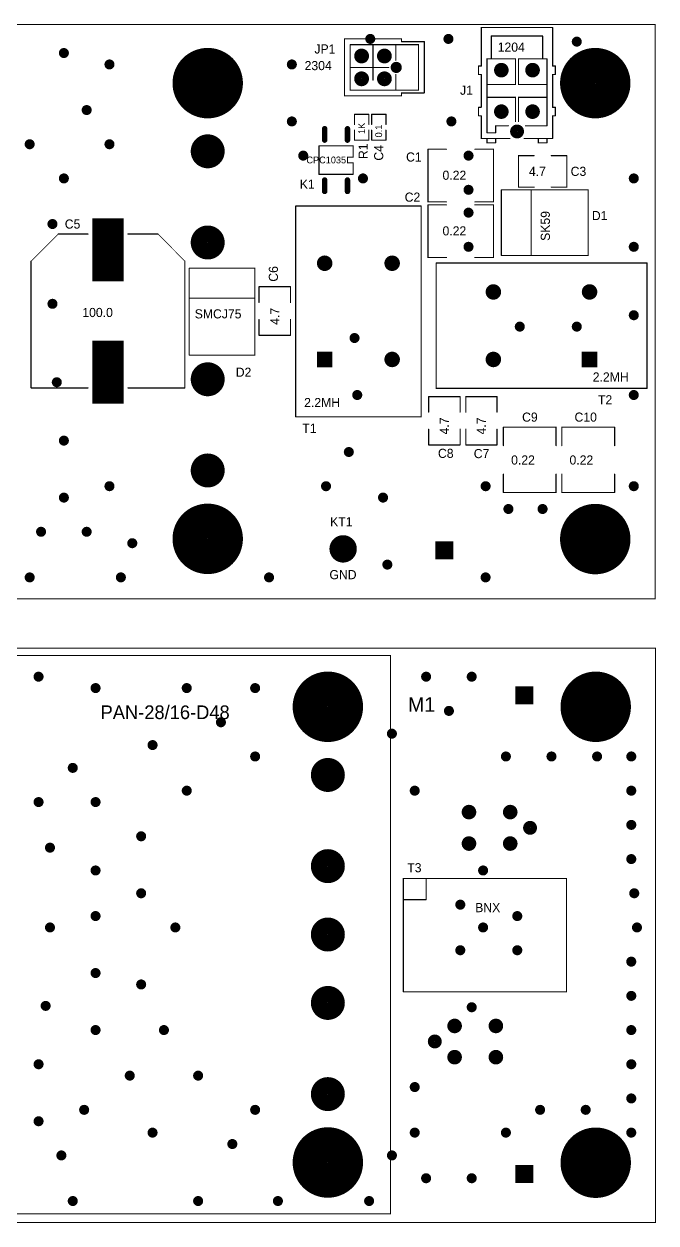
# Model space of a CAD drawing. Extents: x 1.24 to 6.55, y 2.38 to 7.64.
# Drawn here: x 3.77 to 6.55, y 2.38 to 7.64 of the extents above; entities that cross this region are included whole.
import ezdxf

# ---------------------------------------------------------------- set-up
doc = ezdxf.new("R2010")
doc.units = 0
doc.header["$MEASUREMENT"] = 0
for name, color, linetype in [('1', 5, 'CONTINUOUS'), ('10', 1, 'CONTINUOUS'), ('2', 1, 'CONTINUOUS'), ('5', 7, 'CONTINUOUS'), ('6', 7, 'CONTINUOUS'), ('9', 5, 'CONTINUOUS')]:
    doc.layers.add(name, color=color, linetype=linetype)

msp = doc.modelspace()

# ---------------------------------------------------------------- linework, layer by layer
at = {"layer": '1', "const_width": 0.003}
for points in [[(6.094, 7.624), (5.781, 7.624, -1), (5.781, 7.626), (6.094, 7.626, -1), (6.094, 7.624)], [(5.78, 7.456), (5.78, 7.625, -1), (5.782, 7.625), (5.782, 7.456, -1), (5.78, 7.456)], [(6.093, 7.456), (6.093, 7.625, -1), (6.095, 7.625), (6.095, 7.456, -1), (6.093, 7.456)], [(5.18, 7.325), (5.18, 7.575, -1), (5.182, 7.575), (5.182, 7.325, -1), (5.18, 7.325)], [(5.431, 7.574), (5.181, 7.574, -1), (5.181, 7.576), (5.431, 7.576, -1), (5.431, 7.574)], [(5.43, 7.563), (5.43, 7.575, -1), (5.432, 7.575), (5.432, 7.563, -1), (5.43, 7.563)], [(5.826, 7.588), (5.826, 7.488, -1), (5.824, 7.488), (5.824, 7.588, -1), (5.826, 7.588)], [(5.825, 7.589), (6.05, 7.589, -1), (6.05, 7.587), (5.825, 7.587, -1), (5.825, 7.589)], [(6.051, 7.588), (6.051, 7.488, -1), (6.049, 7.488), (6.049, 7.588, -1), (6.051, 7.588)], [(5.207, 7.55), (5.207, 7.35, -1), (5.205, 7.35), (5.205, 7.55, -1), (5.207, 7.55)], [(5.506, 7.549), (5.206, 7.549, -1), (5.206, 7.551), (5.506, 7.551, -1), (5.506, 7.549)], [(5.305, 7.394), (5.305, 7.55, -1), (5.307, 7.55), (5.307, 7.394, -1), (5.305, 7.394)], [(5.407, 7.55), (5.407, 7.481, -1), (5.405, 7.481), (5.405, 7.55, -1), (5.407, 7.55)], [(5.531, 7.562), (5.431, 7.562, -1), (5.431, 7.564), (5.531, 7.564, -1), (5.531, 7.562)], [(5.507, 7.55), (5.507, 7.35, -1), (5.505, 7.35), (5.505, 7.55, -1), (5.507, 7.55)], [(5.532, 7.563), (5.532, 7.338, -1), (5.53, 7.338), (5.53, 7.563, -1), (5.532, 7.563)], [(5.806, 7.489), (5.931, 7.489, -1), (5.931, 7.487), (5.806, 7.487, -1), (5.806, 7.489)], [(5.805, 7.163), (5.805, 7.488, -1), (5.807, 7.488), (5.807, 7.163, -1), (5.805, 7.163)], [(5.806, 7.489), (5.825, 7.489, -1), (5.825, 7.487), (5.806, 7.487, -1), (5.806, 7.489)], [(5.932, 7.488), (5.932, 7.375, -1), (5.93, 7.375), (5.93, 7.488, -1), (5.932, 7.488)], [(5.945, 7.488), (5.945, 7.375, -1), (5.943, 7.375), (5.943, 7.488, -1), (5.945, 7.488)], [(5.944, 7.489), (6.069, 7.489, -1), (6.069, 7.487), (5.944, 7.487, -1), (5.944, 7.489)], [(6.069, 7.487), (6.05, 7.487, -1), (6.05, 7.489), (6.069, 7.489, -1), (6.069, 7.487)], [(6.07, 7.488), (6.07, 7.194, -1), (6.068, 7.194), (6.068, 7.488, -1), (6.07, 7.488)], [(5.206, 7.451), (5.375, 7.451, -1), (5.375, 7.449), (5.206, 7.449, -1), (5.206, 7.451)], [(5.405, 7.35), (5.405, 7.419, -1), (5.407, 7.419), (5.407, 7.35, -1), (5.405, 7.35)], [(5.781, 7.455), (5.769, 7.455, -1), (5.769, 7.457), (5.781, 7.457, -1), (5.781, 7.455)], [(5.77, 7.456), (5.77, 7.419, -1), (5.768, 7.419), (5.768, 7.456, -1), (5.77, 7.456)], [(5.781, 7.418), (5.769, 7.418, -1), (5.769, 7.42), (5.781, 7.42, -1), (5.781, 7.418)], [(5.78, 7.275), (5.78, 7.419, -1), (5.782, 7.419), (5.782, 7.275, -1), (5.78, 7.275)], [(6.094, 7.457), (6.106, 7.457, -1), (6.106, 7.455), (6.094, 7.455, -1), (6.094, 7.457)], [(6.106, 7.418), (6.094, 7.418, -1), (6.094, 7.42), (6.106, 7.42, -1), (6.106, 7.418)], [(6.095, 7.419), (6.095, 7.275, -1), (6.093, 7.275), (6.093, 7.419, -1), (6.095, 7.419)], [(6.107, 7.456), (6.107, 7.419, -1), (6.105, 7.419), (6.105, 7.456, -1), (6.107, 7.456)], [(5.931, 7.374), (5.806, 7.374, -1), (5.806, 7.376), (5.931, 7.376, -1), (5.931, 7.374)], [(5.944, 7.376), (6.069, 7.376, -1), (6.069, 7.374), (5.944, 7.374, -1), (5.944, 7.376)], [(5.431, 7.324), (5.181, 7.324, -1), (5.181, 7.326), (5.431, 7.326, -1), (5.431, 7.324)], [(5.406, 7.349), (5.206, 7.349, -1), (5.206, 7.351), (5.406, 7.351, -1), (5.406, 7.349)], [(5.506, 7.349), (5.406, 7.349, -1), (5.406, 7.351), (5.506, 7.351, -1), (5.506, 7.349)], [(5.531, 7.337), (5.431, 7.337, -1), (5.431, 7.339), (5.531, 7.339, -1), (5.531, 7.337)], [(5.432, 7.338), (5.432, 7.325, -1), (5.43, 7.325), (5.43, 7.338, -1), (5.432, 7.338)], [(5.931, 7.318), (5.806, 7.318, -1), (5.806, 7.32), (5.931, 7.32, -1), (5.931, 7.318)], [(5.932, 7.319), (5.932, 7.213, -1), (5.93, 7.213), (5.93, 7.319, -1), (5.932, 7.319)], [(5.944, 7.32), (6.069, 7.32, -1), (6.069, 7.318), (5.944, 7.318, -1), (5.944, 7.32)], [(5.945, 7.319), (5.945, 7.213, -1), (5.943, 7.213), (5.943, 7.319, -1), (5.945, 7.319)], [(5.781, 7.274), (5.769, 7.274, -1), (5.769, 7.276), (5.781, 7.276, -1), (5.781, 7.274)], [(5.768, 7.238), (5.768, 7.275, -1), (5.77, 7.275), (5.77, 7.238, -1), (5.768, 7.238)], [(6.106, 7.274), (6.094, 7.274, -1), (6.094, 7.276), (6.106, 7.276, -1), (6.106, 7.274)], [(6.107, 7.275), (6.107, 7.238, -1), (6.105, 7.238), (6.105, 7.275, -1), (6.107, 7.275)], [(5.224, 7.2), (5.224, 7.244, -1), (5.226, 7.244), (5.226, 7.2, -1), (5.224, 7.2)], [(5.225, 7.245), (5.288, 7.245, -1), (5.288, 7.243), (5.225, 7.243, -1), (5.225, 7.245)], [(5.287, 7.2), (5.287, 7.244, -1), (5.289, 7.244), (5.289, 7.2, -1), (5.287, 7.2)], [(5.301, 7.244), (5.301, 7.2, -1), (5.299, 7.2), (5.299, 7.244, -1), (5.301, 7.244)], [(5.3, 7.245), (5.363, 7.245, -1), (5.363, 7.243), (5.3, 7.243, -1), (5.3, 7.245)], [(5.364, 7.244), (5.364, 7.2, -1), (5.362, 7.2), (5.362, 7.244, -1), (5.364, 7.244)], [(5.781, 7.237), (5.769, 7.237, -1), (5.769, 7.239), (5.781, 7.239, -1), (5.781, 7.237)], [(5.782, 7.238), (5.782, 7.138, -1), (5.78, 7.138), (5.78, 7.238, -1), (5.782, 7.238)], [(6.095, 7.238), (6.095, 7.138, -1), (6.093, 7.138), (6.093, 7.238, -1), (6.095, 7.238)], [(6.106, 7.237), (6.094, 7.237, -1), (6.094, 7.239), (6.106, 7.239, -1), (6.106, 7.237)], [(5.224, 7.131), (5.224, 7.175, -1), (5.226, 7.175), (5.226, 7.131, -1), (5.224, 7.131)], [(5.287, 7.131), (5.287, 7.175, -1), (5.289, 7.175), (5.289, 7.131, -1), (5.287, 7.131)], [(5.301, 7.175), (5.301, 7.131, -1), (5.299, 7.131), (5.299, 7.175, -1), (5.301, 7.175)], [(5.364, 7.175), (5.364, 7.131, -1), (5.362, 7.131), (5.362, 7.175, -1), (5.364, 7.175)], [(5.806, 7.164), (5.844, 7.164, -1), (5.844, 7.162), (5.806, 7.162, -1), (5.806, 7.164)], [(5.843, 7.163), (5.843, 7.194, -1), (5.845, 7.194), (5.845, 7.163, -1), (5.843, 7.163)], [(5.844, 7.195), (5.9, 7.195, -1), (5.9, 7.193), (5.844, 7.193, -1), (5.844, 7.195)], [(5.975, 7.195), (6.069, 7.195, -1), (6.069, 7.193), (5.975, 7.193, -1), (5.975, 7.195)], [(5.07, 7.106), (5.07, 6.981, -1), (5.068, 6.981), (5.068, 7.106, -1), (5.07, 7.106)], [(5.219, 7.105), (5.069, 7.105, -1), (5.069, 7.107), (5.219, 7.107, -1), (5.219, 7.105)], [(5.218, 7.056), (5.218, 7.106, -1), (5.22, 7.106), (5.22, 7.056, -1), (5.218, 7.056)], [(5.288, 7.13), (5.225, 7.13, -1), (5.225, 7.132), (5.288, 7.132, -1), (5.288, 7.13)], [(5.363, 7.13), (5.3, 7.13, -1), (5.3, 7.132), (5.363, 7.132, -1), (5.363, 7.13)], [(5.781, 7.139), (5.906, 7.139, -1), (5.906, 7.137), (5.781, 7.137, -1), (5.781, 7.139)], [(5.807, 7.138), (5.807, 7.119, -1), (5.805, 7.119), (5.805, 7.138, -1), (5.807, 7.138)], [(5.844, 7.118), (5.806, 7.118, -1), (5.806, 7.12), (5.844, 7.12, -1), (5.844, 7.118)], [(5.843, 7.119), (5.843, 7.138, -1), (5.845, 7.138), (5.845, 7.119, -1), (5.843, 7.119)], [(6.094, 7.137), (5.969, 7.137, -1), (5.969, 7.139), (6.094, 7.139, -1), (6.094, 7.137)], [(6.03, 7.119), (6.03, 7.138, -1), (6.032, 7.138), (6.032, 7.119, -1), (6.03, 7.119)], [(6.069, 7.118), (6.031, 7.118, -1), (6.031, 7.12), (6.069, 7.12, -1), (6.069, 7.118)], [(6.068, 7.119), (6.068, 7.138, -1), (6.07, 7.138), (6.07, 7.119, -1), (6.068, 7.119)], [(5.193, 7.031), (5.193, 7.056, -1), (5.195, 7.056), (5.195, 7.031, -1), (5.193, 7.031)], [(5.194, 7.057), (5.219, 7.057, -1), (5.219, 7.055), (5.194, 7.055, -1), (5.194, 7.057)], [(5.628, 7.09), (5.547, 7.09, -1), (5.547, 7.092), (5.628, 7.092, -1), (5.628, 7.09)], [(5.548, 7.091), (5.548, 6.86, -1), (5.546, 6.86), (5.546, 7.091, -1), (5.548, 7.091)], [(5.753, 7.092), (5.835, 7.092, -1), (5.835, 7.09), (5.753, 7.09, -1), (5.753, 7.092)], [(5.834, 6.86), (5.834, 7.091, -1), (5.836, 7.091), (5.836, 6.86, -1), (5.834, 6.86)], [(5.945, 7.063), (5.945, 6.925, -1), (5.943, 6.925), (5.943, 7.063, -1), (5.945, 7.063)], [(6.013, 7.062), (5.944, 7.062, -1), (5.944, 7.064), (6.013, 7.064, -1), (6.013, 7.062)], [(6.088, 7.064), (6.156, 7.064, -1), (6.156, 7.062), (6.088, 7.062, -1), (6.088, 7.064)], [(6.157, 7.063), (6.157, 6.925, -1), (6.155, 6.925), (6.155, 7.063, -1), (6.157, 7.063)], [(5.219, 7.03), (5.194, 7.03, -1), (5.194, 7.032), (5.219, 7.032, -1), (5.219, 7.03)], [(5.218, 6.981), (5.218, 7.031, -1), (5.22, 7.031), (5.22, 6.981, -1), (5.218, 6.981)], [(5.219, 6.98), (5.069, 6.98, -1), (5.069, 6.982), (5.219, 6.982, -1), (5.219, 6.98)], [(6.25, 6.912), (5.869, 6.912, -1), (5.869, 6.914), (6.25, 6.914, -1), (6.25, 6.912)], [(5.868, 6.625), (5.868, 6.913, -1), (5.87, 6.913), (5.87, 6.625, -1), (5.868, 6.625)], [(6.013, 6.924), (5.944, 6.924, -1), (5.944, 6.926), (6.013, 6.926, -1), (6.013, 6.924)], [(6.001, 6.913), (6.001, 6.625, -1), (5.999, 6.625), (5.999, 6.913, -1), (6.001, 6.913)], [(6.088, 6.926), (6.156, 6.926, -1), (6.156, 6.924), (6.088, 6.924, -1), (6.088, 6.926)], [(6.249, 6.625), (6.249, 6.913, -1), (6.251, 6.913), (6.251, 6.625, -1), (6.249, 6.625)], [(5.517, 6.841), (4.967, 6.841, -1), (4.967, 6.843), (5.517, 6.843, -1), (5.517, 6.841)], [(4.968, 6.842), (4.968, 5.917, -1), (4.966, 5.917), (4.966, 6.842, -1), (4.968, 6.842)], [(5.518, 6.842), (5.518, 5.917, -1), (5.516, 5.917), (5.516, 6.842, -1), (5.518, 6.842)], [(5.628, 6.859), (5.547, 6.859, -1), (5.547, 6.861), (5.628, 6.861, -1), (5.628, 6.859)], [(5.628, 6.846), (5.547, 6.846, -1), (5.547, 6.848), (5.628, 6.848, -1), (5.628, 6.846)], [(5.548, 6.847), (5.548, 6.616, -1), (5.546, 6.616), (5.546, 6.847, -1), (5.548, 6.847)], [(5.753, 6.861), (5.835, 6.861, -1), (5.835, 6.859), (5.753, 6.859, -1), (5.753, 6.861)], [(5.753, 6.848), (5.835, 6.848, -1), (5.835, 6.846), (5.753, 6.846, -1), (5.753, 6.848)], [(5.834, 6.616), (5.834, 6.847, -1), (5.836, 6.847), (5.836, 6.616, -1), (5.834, 6.616)], [(3.806, 6.6), (3.925, 6.719, -1), (3.925, 6.719), (3.806, 6.6, -1), (3.806, 6.6)], [(4.056, 6.718), (3.925, 6.718, -1), (3.925, 6.72), (4.056, 6.72, -1), (4.056, 6.718)], [(4.231, 6.72), (4.363, 6.72, -1), (4.363, 6.718), (4.231, 6.718, -1), (4.231, 6.72)], [(4.481, 6.6), (4.363, 6.719, -1), (4.363, 6.719), (4.481, 6.6, -1), (4.481, 6.6)], [(6.25, 6.624), (5.869, 6.624, -1), (5.869, 6.626), (6.25, 6.626, -1), (6.25, 6.624)], [(3.807, 6.6), (3.807, 6.044, -1), (3.805, 6.044), (3.805, 6.6, -1), (3.807, 6.6)], [(4.482, 6.6), (4.482, 6.044, -1), (4.48, 6.044), (4.48, 6.6, -1), (4.482, 6.6)], [(5.628, 6.615), (5.547, 6.615, -1), (5.547, 6.617), (5.628, 6.617, -1), (5.628, 6.615)], [(5.584, 6.592), (5.584, 6.042, -1), (5.582, 6.042), (5.582, 6.592, -1), (5.584, 6.592)], [(5.583, 6.593), (6.508, 6.593, -1), (6.508, 6.591), (5.583, 6.591, -1), (5.583, 6.593)], [(5.753, 6.617), (5.835, 6.617, -1), (5.835, 6.615), (5.753, 6.615, -1), (5.753, 6.617)], [(6.509, 6.592), (6.509, 6.042, -1), (6.507, 6.042), (6.507, 6.592, -1), (6.509, 6.592)], [(4.499, 6.188), (4.499, 6.569, -1), (4.501, 6.569), (4.501, 6.188, -1), (4.499, 6.188)], [(4.5, 6.57), (4.788, 6.57, -1), (4.788, 6.568), (4.5, 6.568, -1), (4.5, 6.57)], [(4.787, 6.188), (4.787, 6.569, -1), (4.789, 6.569), (4.789, 6.188, -1), (4.787, 6.188)], [(4.806, 6.489), (4.944, 6.489, -1), (4.944, 6.487), (4.806, 6.487, -1), (4.806, 6.489)], [(4.805, 6.419), (4.805, 6.488, -1), (4.807, 6.488), (4.807, 6.419, -1), (4.805, 6.419)], [(4.943, 6.419), (4.943, 6.488, -1), (4.945, 6.488), (4.945, 6.419, -1), (4.943, 6.419)], [(4.788, 6.437), (4.5, 6.437, -1), (4.5, 6.439), (4.788, 6.439, -1), (4.788, 6.437)], [(4.807, 6.344), (4.807, 6.275, -1), (4.805, 6.275), (4.805, 6.344, -1), (4.807, 6.344)], [(4.945, 6.344), (4.945, 6.275, -1), (4.943, 6.275), (4.943, 6.344, -1), (4.945, 6.344)], [(4.806, 6.276), (4.944, 6.276, -1), (4.944, 6.274), (4.806, 6.274, -1), (4.806, 6.276)], [(4.5, 6.189), (4.788, 6.189, -1), (4.788, 6.187), (4.5, 6.187, -1), (4.5, 6.189)], [(4.056, 6.043), (3.806, 6.043, -1), (3.806, 6.045), (4.056, 6.045, -1), (4.056, 6.043)], [(4.231, 6.045), (4.481, 6.045, -1), (4.481, 6.043), (4.231, 6.043, -1), (4.231, 6.045)], [(5.55, 6.007), (5.688, 6.007, -1), (5.688, 6.005), (5.55, 6.005, -1), (5.55, 6.007)], [(5.549, 5.938), (5.549, 6.006, -1), (5.551, 6.006), (5.551, 5.938, -1), (5.549, 5.938)], [(5.583, 6.043), (6.508, 6.043, -1), (6.508, 6.041), (5.583, 6.041, -1), (5.583, 6.043)], [(5.687, 5.938), (5.687, 6.006, -1), (5.689, 6.006), (5.689, 5.938, -1), (5.687, 5.938)], [(5.713, 6.007), (5.85, 6.007, -1), (5.85, 6.005), (5.713, 6.005, -1), (5.713, 6.007)], [(5.712, 5.938), (5.712, 6.006, -1), (5.714, 6.006), (5.714, 5.938, -1), (5.712, 5.938)], [(5.849, 5.938), (5.849, 6.006, -1), (5.851, 6.006), (5.851, 5.938, -1), (5.849, 5.938)], [(5.517, 5.916), (4.967, 5.916, -1), (4.967, 5.918), (5.517, 5.918, -1), (5.517, 5.916)], [(5.551, 5.863), (5.551, 5.794, -1), (5.549, 5.794), (5.549, 5.863, -1), (5.551, 5.863)], [(5.689, 5.863), (5.689, 5.794, -1), (5.687, 5.794), (5.687, 5.863, -1), (5.689, 5.863)], [(5.714, 5.863), (5.714, 5.794, -1), (5.712, 5.794), (5.712, 5.863, -1), (5.714, 5.863)], [(5.851, 5.863), (5.851, 5.794, -1), (5.849, 5.794), (5.849, 5.863, -1), (5.851, 5.863)], [(5.877, 5.791), (5.877, 5.872, -1), (5.879, 5.872), (5.879, 5.791, -1), (5.877, 5.791)], [(6.109, 5.871), (5.878, 5.871, -1), (5.878, 5.873), (6.109, 5.873, -1), (6.109, 5.871)], [(6.108, 5.791), (6.108, 5.872, -1), (6.11, 5.872), (6.11, 5.791, -1), (6.108, 5.791)], [(6.133, 5.791), (6.133, 5.872, -1), (6.135, 5.872), (6.135, 5.791, -1), (6.133, 5.791)], [(6.366, 5.871), (6.134, 5.871, -1), (6.134, 5.873), (6.366, 5.873, -1), (6.366, 5.871)], [(6.365, 5.791), (6.365, 5.872, -1), (6.367, 5.872), (6.367, 5.791, -1), (6.365, 5.791)], [(5.55, 5.795), (5.688, 5.795, -1), (5.688, 5.793), (5.55, 5.793, -1), (5.55, 5.795)], [(5.713, 5.795), (5.85, 5.795, -1), (5.85, 5.793), (5.713, 5.793, -1), (5.713, 5.795)], [(5.879, 5.666), (5.879, 5.585, -1), (5.877, 5.585), (5.877, 5.666, -1), (5.879, 5.666)], [(6.11, 5.666), (6.11, 5.585, -1), (6.108, 5.585), (6.108, 5.666, -1), (6.11, 5.666)], [(6.135, 5.666), (6.135, 5.585, -1), (6.133, 5.585), (6.133, 5.666, -1), (6.135, 5.666)], [(6.367, 5.666), (6.367, 5.585, -1), (6.365, 5.585), (6.365, 5.666, -1), (6.367, 5.666)], [(5.878, 5.586), (6.109, 5.586, -1), (6.109, 5.584), (5.878, 5.584, -1), (5.878, 5.586)], [(6.134, 5.586), (6.366, 5.586, -1), (6.366, 5.584), (6.134, 5.584, -1), (6.134, 5.586)]]:
    msp.add_lwpolyline(points, format="xyb", dxfattribs=at)
at = {"layer": '5'}
for points, const_width in [([(1.244, 7.639), (6.544, 7.639, -1), (6.544, 7.637), (1.244, 7.637, -1), (1.244, 7.639)], 0.003), ([(6.543, 5.119), (6.543, 7.638, -1), (6.545, 7.638), (6.545, 5.119, -1), (6.543, 5.119)], 0.003), ([(5.294, 7.586), (5.294, 7.586, -1), (5.294, 7.564), (5.294, 7.564, -1), (5.294, 7.586)], 0.022), ([(5.637, 7.586), (5.637, 7.586, -1), (5.637, 7.564), (5.637, 7.564, -1), (5.637, 7.586)], 0.022), ([(6.2, 7.574), (6.2, 7.574, -1), (6.2, 7.552), (6.2, 7.552, -1), (6.2, 7.574)], 0.022), ([(3.95, 7.524), (3.95, 7.524, -1), (3.95, 7.502), (3.95, 7.502, -1), (3.95, 7.524)], 0.022), ([(4.581, 7.458), (4.581, 7.458, -1), (4.581, 7.304), (4.581, 7.304, -1), (4.581, 7.458)], 0.155), ([(5.256, 7.516), (5.256, 7.516, -1), (5.256, 7.484), (5.256, 7.484, -1), (5.256, 7.516)], 0.033), ([(5.356, 7.516), (5.356, 7.516, -1), (5.356, 7.484), (5.356, 7.484, -1), (5.356, 7.516)], 0.033), ([(6.281, 7.458), (6.281, 7.458, -1), (6.281, 7.304), (6.281, 7.304, -1), (6.281, 7.458)], 0.155), ([(4.15, 7.474), (4.15, 7.474, -1), (4.15, 7.452), (4.15, 7.452, -1), (4.15, 7.474)], 0.022), ([(4.95, 7.474), (4.95, 7.474, -1), (4.95, 7.452), (4.95, 7.452, -1), (4.95, 7.474)], 0.022), ([(5.408, 7.462), (5.408, 7.462, -1), (5.408, 7.438), (5.408, 7.438, -1), (5.408, 7.462)], 0.025), ([(5.869, 7.454), (5.869, 7.454, -1), (5.869, 7.422), (5.869, 7.422, -1), (5.869, 7.454)], 0.032), ([(6.006, 7.454), (6.006, 7.454, -1), (6.006, 7.422), (6.006, 7.422, -1), (6.006, 7.454)], 0.032), ([(5.256, 7.416), (5.256, 7.416, -1), (5.256, 7.384), (5.256, 7.384, -1), (5.256, 7.416)], 0.033), ([(5.356, 7.416), (5.356, 7.416, -1), (5.356, 7.384), (5.356, 7.384, -1), (5.356, 7.416)], 0.033), ([(4.05, 7.274), (4.05, 7.274, -1), (4.05, 7.252), (4.05, 7.252, -1), (4.05, 7.274)], 0.022), ([(5.869, 7.272), (5.869, 7.272, -1), (5.869, 7.24), (5.869, 7.24, -1), (5.869, 7.272)], 0.032), ([(6.006, 7.272), (6.006, 7.272, -1), (6.006, 7.24), (6.006, 7.24, -1), (6.006, 7.272)], 0.032), ([(4.95, 7.224), (4.95, 7.224, -1), (4.95, 7.202), (4.95, 7.202, -1), (4.95, 7.224)], 0.022), ([(5.65, 7.224), (5.65, 7.224, -1), (5.65, 7.202), (5.65, 7.202, -1), (5.65, 7.224)], 0.022), ([(4.581, 7.119), (4.581, 7.119, -1), (4.581, 7.045), (4.581, 7.045, -1), (4.581, 7.119)], 0.075), ([(5.088, 7.131), (5.088, 7.181, -1), (5.1, 7.181), (5.1, 7.131, -1), (5.088, 7.131)], 0.012), ([(5.188, 7.131), (5.188, 7.181, -1), (5.2, 7.181), (5.2, 7.131, -1), (5.188, 7.131)], 0.012), ([(5.938, 7.184), (5.938, 7.184, -1), (5.938, 7.154), (5.938, 7.154, -1), (5.938, 7.184)], 0.031), ([(3.8, 7.124), (3.8, 7.124, -1), (3.8, 7.102), (3.8, 7.102, -1), (3.8, 7.124)], 0.022), ([(4.15, 7.124), (4.15, 7.124, -1), (4.15, 7.102), (4.15, 7.102, -1), (4.15, 7.124)], 0.022), ([(5, 7.074), (5, 7.074, -1), (5, 7.052), (5, 7.052, -1), (5, 7.074)], 0.022), ([(5.725, 7.074), (5.725, 7.074, -1), (5.725, 7.052), (5.725, 7.052, -1), (5.725, 7.074)], 0.022), ([(3.95, 6.974), (3.95, 6.974, -1), (3.95, 6.952), (3.95, 6.952, -1), (3.95, 6.974)], 0.022), ([(5.1, 6.956), (5.1, 6.906, -1), (5.088, 6.906), (5.088, 6.956, -1), (5.1, 6.956)], 0.012), ([(5.2, 6.956), (5.2, 6.906, -1), (5.188, 6.906), (5.188, 6.956, -1), (5.2, 6.956)], 0.012), ([(5.262, 6.974), (5.262, 6.974, -1), (5.262, 6.952), (5.262, 6.952, -1), (5.262, 6.974)], 0.022), ([(6.45, 6.974), (6.45, 6.974, -1), (6.45, 6.952), (6.45, 6.952, -1), (6.45, 6.974)], 0.022), ([(5.725, 6.924), (5.725, 6.924, -1), (5.725, 6.902), (5.725, 6.902, -1), (5.725, 6.924)], 0.022), ([(3.9, 6.774), (3.9, 6.774, -1), (3.9, 6.752), (3.9, 6.752, -1), (3.9, 6.774)], 0.022), ([(5.725, 6.824), (5.725, 6.824, -1), (5.725, 6.802), (5.725, 6.802, -1), (5.725, 6.824)], 0.022), ([(4.581, 6.719), (4.581, 6.719, -1), (4.581, 6.645), (4.581, 6.645, -1), (4.581, 6.719)], 0.075), ([(5.725, 6.674), (5.725, 6.674, -1), (5.725, 6.652), (5.725, 6.652, -1), (5.725, 6.674)], 0.022), ([(6.45, 6.674), (6.45, 6.674, -1), (6.45, 6.652), (6.45, 6.652, -1), (6.45, 6.674)], 0.022), ([(5.094, 6.608), (5.094, 6.608, -1), (5.094, 6.574), (5.094, 6.574, -1), (5.094, 6.608)], 0.034), ([(5.39, 6.608), (5.39, 6.608, -1), (5.39, 6.574), (5.39, 6.574, -1), (5.39, 6.608)], 0.034), ([(5.834, 6.482), (5.834, 6.482, -1), (5.834, 6.448), (5.834, 6.448, -1), (5.834, 6.482)], 0.034), ([(6.256, 6.482), (6.256, 6.482, -1), (6.256, 6.448), (6.256, 6.448, -1), (6.256, 6.482)], 0.034), ([(3.9, 6.424), (3.9, 6.424, -1), (3.9, 6.402), (3.9, 6.402, -1), (3.9, 6.424)], 0.022), ([(6.45, 6.374), (6.45, 6.374, -1), (6.45, 6.352), (6.45, 6.352, -1), (6.45, 6.374)], 0.022), ([(5.95, 6.324), (5.95, 6.324, -1), (5.95, 6.302), (5.95, 6.302, -1), (5.95, 6.324)], 0.022), ([(6.2, 6.324), (6.2, 6.324, -1), (6.2, 6.302), (6.2, 6.302, -1), (6.2, 6.324)], 0.022), ([(5.225, 6.274), (5.225, 6.274, -1), (5.225, 6.252), (5.225, 6.252, -1), (5.225, 6.274)], 0.022), ([(4.581, 6.119), (4.581, 6.119, -1), (4.581, 6.045), (4.581, 6.045, -1), (4.581, 6.119)], 0.075), ([(5.39, 6.186), (5.39, 6.186, -1), (5.39, 6.152), (5.39, 6.152, -1), (5.39, 6.186)], 0.034), ([(5.834, 6.186), (5.834, 6.186, -1), (5.834, 6.152), (5.834, 6.152, -1), (5.834, 6.186)], 0.034), ([(3.919, 6.08), (3.919, 6.08, -1), (3.919, 6.058), (3.919, 6.058, -1), (3.919, 6.08)], 0.022), ([(5.237, 6.024), (5.237, 6.024, -1), (5.237, 6.002), (5.237, 6.002, -1), (5.237, 6.024)], 0.022), ([(6.45, 6.024), (6.45, 6.024, -1), (6.45, 6.002), (6.45, 6.002, -1), (6.45, 6.024)], 0.022), ([(3.95, 5.824), (3.95, 5.824, -1), (3.95, 5.802), (3.95, 5.802, -1), (3.95, 5.824)], 0.022), ([(4.581, 5.719), (4.581, 5.719, -1), (4.581, 5.645), (4.581, 5.645, -1), (4.581, 5.719)], 0.075), ([(5.2, 5.774), (5.2, 5.774, -1), (5.2, 5.752), (5.2, 5.752, -1), (5.2, 5.774)], 0.022), ([(4.15, 5.624), (4.15, 5.624, -1), (4.15, 5.602), (4.15, 5.602, -1), (4.15, 5.624)], 0.022), ([(5.1, 5.624), (5.1, 5.624, -1), (5.1, 5.602), (5.1, 5.602, -1), (5.1, 5.624)], 0.022), ([(5.8, 5.624), (5.8, 5.624, -1), (5.8, 5.602), (5.8, 5.602, -1), (5.8, 5.624)], 0.022), ([(6.45, 5.624), (6.45, 5.624, -1), (6.45, 5.602), (6.45, 5.602, -1), (6.45, 5.624)], 0.022), ([(3.95, 5.574), (3.95, 5.574, -1), (3.95, 5.552), (3.95, 5.552, -1), (3.95, 5.574)], 0.022), ([(5.35, 5.574), (5.35, 5.574, -1), (5.35, 5.552), (5.35, 5.552, -1), (5.35, 5.574)], 0.022), ([(4.581, 5.459), (4.581, 5.459, -1), (4.581, 5.305), (4.581, 5.305, -1), (4.581, 5.459)], 0.155), ([(5.9, 5.524), (5.9, 5.524, -1), (5.9, 5.502), (5.9, 5.502, -1), (5.9, 5.524)], 0.022), ([(6.05, 5.524), (6.05, 5.524, -1), (6.05, 5.502), (6.05, 5.502, -1), (6.05, 5.524)], 0.022), ([(6.281, 5.458), (6.281, 5.458, -1), (6.281, 5.304), (6.281, 5.304, -1), (6.281, 5.458)], 0.155), ([(3.85, 5.424), (3.85, 5.424, -1), (3.85, 5.402), (3.85, 5.402, -1), (3.85, 5.424)], 0.022), ([(4.05, 5.424), (4.05, 5.424, -1), (4.05, 5.402), (4.05, 5.402, -1), (4.05, 5.424)], 0.022), ([(4.25, 5.374), (4.25, 5.374, -1), (4.25, 5.352), (4.25, 5.352, -1), (4.25, 5.374)], 0.022), ([(5.175, 5.368), (5.175, 5.368, -1), (5.175, 5.308), (5.175, 5.308, -1), (5.175, 5.368)], 0.06), ([(5.369, 5.28), (5.369, 5.28, -1), (5.369, 5.258), (5.369, 5.258, -1), (5.369, 5.28)], 0.022), ([(3.8, 5.224), (3.8, 5.224, -1), (3.8, 5.202), (3.8, 5.202, -1), (3.8, 5.224)], 0.022), ([(4.2, 5.224), (4.2, 5.224, -1), (4.2, 5.202), (4.2, 5.202, -1), (4.2, 5.224)], 0.022), ([(4.85, 5.224), (4.85, 5.224, -1), (4.85, 5.202), (4.85, 5.202, -1), (4.85, 5.224)], 0.022), ([(5.8, 5.224), (5.8, 5.224, -1), (5.8, 5.202), (5.8, 5.202, -1), (5.8, 5.224)], 0.022), ([(1.244, 5.12), (6.544, 5.12, -1), (6.544, 5.118), (1.244, 5.118, -1), (1.244, 5.12)], 0.003)]:
    msp.add_lwpolyline(points, format="xyb", dxfattribs=dict(at, const_width=const_width))
for points, const_width in [([(4.075, 6.65), (4.213, 6.65)], 0.276), ([(4.213, 6.113), (4.075, 6.113)], 0.276), ([(5.094, 6.203), (5.094, 6.135)], 0.068), ([(6.222, 6.169), (6.29, 6.169)], 0.068), ([(5.619, 5.371), (5.619, 5.292)], 0.079)]:
    msp.add_lwpolyline(points, dxfattribs=dict(at, const_width=const_width))
at = {"layer": '6'}
for points, const_width in [([(6.545, 4.9034), (1.245, 4.9034, 1), (1.245, 4.9014), (6.545, 4.9014, 1), (6.545, 4.9034)], 0.003), ([(6.546, 2.3834), (6.546, 4.9024, 1), (6.544, 4.9024), (6.544, 2.3834, 1), (6.546, 2.3834)], 0.003), ([(3.839, 4.7884), (3.839, 4.7884, 1), (3.839, 4.7664), (3.839, 4.7664, 1), (3.839, 4.7884)], 0.022), ([(5.108, 4.7224), (5.108, 4.7224, 1), (5.108, 4.5684), (5.108, 4.5684, 1), (5.108, 4.7224)], 0.155), ([(5.539, 4.7884), (5.539, 4.7884, 1), (5.539, 4.7664), (5.539, 4.7664, 1), (5.539, 4.7884)], 0.022), ([(5.739, 4.7884), (5.739, 4.7884, 1), (5.739, 4.7664), (5.739, 4.7664, 1), (5.739, 4.7884)], 0.022), ([(6.283, 4.7224), (6.283, 4.7224, 1), (6.283, 4.5684), (6.283, 4.5684, 1), (6.283, 4.7224)], 0.155), ([(4.089, 4.7384), (4.089, 4.7384, 1), (4.089, 4.7164), (4.089, 4.7164, 1), (4.089, 4.7384)], 0.022), ([(4.489, 4.7384), (4.489, 4.7384, 1), (4.489, 4.7164), (4.489, 4.7164, 1), (4.489, 4.7384)], 0.022), ([(4.789, 4.7384), (4.789, 4.7384, 1), (4.789, 4.7164), (4.789, 4.7164, 1), (4.789, 4.7384)], 0.022), ([(5.639, 4.6384), (5.639, 4.6384, 1), (5.639, 4.6164), (5.639, 4.6164, 1), (5.639, 4.6384)], 0.022), ([(4.639, 4.5884), (4.639, 4.5884, 1), (4.639, 4.5664), (4.639, 4.5664, 1), (4.639, 4.5884)], 0.022), ([(5.389, 4.5384), (5.389, 4.5384, 1), (5.389, 4.5164), (5.389, 4.5164, 1), (5.389, 4.5384)], 0.022), ([(4.339, 4.4884), (4.339, 4.4884, 1), (4.339, 4.4664), (4.339, 4.4664, 1), (4.339, 4.4884)], 0.022), ([(4.789, 4.4384), (4.789, 4.4384, 1), (4.789, 4.4164), (4.789, 4.4164, 1), (4.789, 4.4384)], 0.022), ([(5.108, 4.3834), (5.108, 4.3834, 1), (5.108, 4.3094), (5.108, 4.3094, 1), (5.108, 4.3834)], 0.075), ([(5.889, 4.4384), (5.889, 4.4384, 1), (5.889, 4.4164), (5.889, 4.4164, 1), (5.889, 4.4384)], 0.022), ([(6.089, 4.4384), (6.089, 4.4384, 1), (6.089, 4.4164), (6.089, 4.4164, 1), (6.089, 4.4384)], 0.022), ([(6.289, 4.4384), (6.289, 4.4384, 1), (6.289, 4.4164), (6.289, 4.4164, 1), (6.289, 4.4384)], 0.022), ([(6.439, 4.4384), (6.439, 4.4384, 1), (6.439, 4.4164), (6.439, 4.4164, 1), (6.439, 4.4384)], 0.022), ([(3.989, 4.3884), (3.989, 4.3884, 1), (3.989, 4.3664), (3.989, 4.3664, 1), (3.989, 4.3884)], 0.022), ([(4.489, 4.2884), (4.489, 4.2884, 1), (4.489, 4.2664), (4.489, 4.2664, 1), (4.489, 4.2884)], 0.022), ([(5.489, 4.2884), (5.489, 4.2884, 1), (5.489, 4.2664), (5.489, 4.2664, 1), (5.489, 4.2884)], 0.022), ([(6.439, 4.2884), (6.439, 4.2884, 1), (6.439, 4.2664), (6.439, 4.2664, 1), (6.439, 4.2884)], 0.022), ([(3.839, 4.2384), (3.839, 4.2384, 1), (3.839, 4.2164), (3.839, 4.2164, 1), (3.839, 4.2384)], 0.022), ([(4.089, 4.2384), (4.089, 4.2384, 1), (4.089, 4.2164), (4.089, 4.2164, 1), (4.089, 4.2384)], 0.022), ([(5.727, 4.1994), (5.727, 4.1994, 1), (5.727, 4.1674), (5.727, 4.1674, 1), (5.727, 4.1994)], 0.032), ([(5.908, 4.1994), (5.908, 4.1994, 1), (5.908, 4.1674), (5.908, 4.1674, 1), (5.908, 4.1994)], 0.032), ([(5.995, 4.1294), (5.995, 4.1294, 1), (5.995, 4.0994), (5.995, 4.0994, 1), (5.995, 4.1294)], 0.031), ([(6.439, 4.1384), (6.439, 4.1384, 1), (6.439, 4.1164), (6.439, 4.1164, 1), (6.439, 4.1384)], 0.022), ([(4.289, 4.0884), (4.289, 4.0884, 1), (4.289, 4.0664), (4.289, 4.0664, 1), (4.289, 4.0884)], 0.022), ([(5.727, 4.0614), (5.727, 4.0614, 1), (5.727, 4.0294), (5.727, 4.0294, 1), (5.727, 4.0614)], 0.032), ([(5.908, 4.0614), (5.908, 4.0614, 1), (5.908, 4.0294), (5.908, 4.0294, 1), (5.908, 4.0614)], 0.032), ([(3.889, 4.0384), (3.889, 4.0384, 1), (3.889, 4.0164), (3.889, 4.0164, 1), (3.889, 4.0384)], 0.022), ([(5.108, 3.9834), (5.108, 3.9834, 1), (5.108, 3.9094), (5.108, 3.9094, 1), (5.108, 3.9834)], 0.075), ([(6.439, 3.9884), (6.439, 3.9884, 1), (6.439, 3.9664), (6.439, 3.9664, 1), (6.439, 3.9884)], 0.022), ([(4.089, 3.9384), (4.089, 3.9384, 1), (4.089, 3.9164), (4.089, 3.9164, 1), (4.089, 3.9384)], 0.022), ([(5.789, 3.9384), (5.789, 3.9384, 1), (5.789, 3.9164), (5.789, 3.9164, 1), (5.789, 3.9384)], 0.022), ([(4.289, 3.8384), (4.289, 3.8384, 1), (4.289, 3.8164), (4.289, 3.8164, 1), (4.289, 3.8384)], 0.022), ([(6.452, 3.8384), (6.452, 3.8384, 1), (6.452, 3.8164), (6.452, 3.8164, 1), (6.452, 3.8384)], 0.022), ([(5.689, 3.7884), (5.689, 3.7884, 1), (5.689, 3.7664), (5.689, 3.7664, 1), (5.689, 3.7884)], 0.022), ([(4.089, 3.7384), (4.089, 3.7384, 1), (4.089, 3.7164), (4.089, 3.7164, 1), (4.089, 3.7384)], 0.022), ([(5.939, 3.7384), (5.939, 3.7384, 1), (5.939, 3.7164), (5.939, 3.7164, 1), (5.939, 3.7384)], 0.022), ([(3.889, 3.6884), (3.889, 3.6884, 1), (3.889, 3.6664), (3.889, 3.6664, 1), (3.889, 3.6884)], 0.022), ([(4.439, 3.6884), (4.439, 3.6884, 1), (4.439, 3.6664), (4.439, 3.6664, 1), (4.439, 3.6884)], 0.022), ([(5.108, 3.6834), (5.108, 3.6834, 1), (5.108, 3.6094), (5.108, 3.6094, 1), (5.108, 3.6834)], 0.075), ([(5.789, 3.6884), (5.789, 3.6884, 1), (5.789, 3.6664), (5.789, 3.6664, 1), (5.789, 3.6884)], 0.022), ([(6.464, 3.6884), (6.464, 3.6884, 1), (6.464, 3.6664), (6.464, 3.6664, 1), (6.464, 3.6884)], 0.022), ([(5.689, 3.5884), (5.689, 3.5884, 1), (5.689, 3.5664), (5.689, 3.5664, 1), (5.689, 3.5884)], 0.022), ([(5.939, 3.5884), (5.939, 3.5884, 1), (5.939, 3.5664), (5.939, 3.5664, 1), (5.939, 3.5884)], 0.022), ([(6.439, 3.5384), (6.439, 3.5384, 1), (6.439, 3.5164), (6.439, 3.5164, 1), (6.439, 3.5384)], 0.022), ([(4.089, 3.4884), (4.089, 3.4884, 1), (4.089, 3.4664), (4.089, 3.4664, 1), (4.089, 3.4884)], 0.022), ([(4.289, 3.4384), (4.289, 3.4384, 1), (4.289, 3.4164), (4.289, 3.4164, 1), (4.289, 3.4384)], 0.022), ([(5.108, 3.3834), (5.108, 3.3834, 1), (5.108, 3.3094), (5.108, 3.3094, 1), (5.108, 3.3834)], 0.075), ([(6.439, 3.3884), (6.439, 3.3884, 1), (6.439, 3.3664), (6.439, 3.3664, 1), (6.439, 3.3884)], 0.022), ([(3.87, 3.3444), (3.87, 3.3444, 1), (3.87, 3.3224), (3.87, 3.3224, 1), (3.87, 3.3444)], 0.022), ([(5.739, 3.3384), (5.739, 3.3384, 1), (5.739, 3.3164), (5.739, 3.3164, 1), (5.739, 3.3384)], 0.022), ([(5.664, 3.2614), (5.664, 3.2614, 1), (5.664, 3.2294), (5.664, 3.2294, 1), (5.664, 3.2614)], 0.032), ([(5.845, 3.2614), (5.845, 3.2614, 1), (5.845, 3.2294), (5.845, 3.2294, 1), (5.845, 3.2614)], 0.032), ([(4.089, 3.2384), (4.089, 3.2384, 1), (4.089, 3.2164), (4.089, 3.2164, 1), (4.089, 3.2384)], 0.022), ([(4.389, 3.2384), (4.389, 3.2384, 1), (4.389, 3.2164), (4.389, 3.2164, 1), (4.389, 3.2384)], 0.022), ([(6.439, 3.2384), (6.439, 3.2384, 1), (6.439, 3.2164), (6.439, 3.2164, 1), (6.439, 3.2384)], 0.022), ([(5.577, 3.1924), (5.577, 3.1924, 1), (5.577, 3.1624), (5.577, 3.1624, 1), (5.577, 3.1924)], 0.031), ([(5.664, 3.1244), (5.664, 3.1244, 1), (5.664, 3.0924), (5.664, 3.0924, 1), (5.664, 3.1244)], 0.032), ([(5.845, 3.1244), (5.845, 3.1244, 1), (5.845, 3.0924), (5.845, 3.0924, 1), (5.845, 3.1244)], 0.032), ([(3.839, 3.0884), (3.839, 3.0884, 1), (3.839, 3.0664), (3.839, 3.0664, 1), (3.839, 3.0884)], 0.022), ([(6.439, 3.0884), (6.439, 3.0884, 1), (6.439, 3.0664), (6.439, 3.0664, 1), (6.439, 3.0884)], 0.022), ([(4.239, 3.0384), (4.239, 3.0384, 1), (4.239, 3.0164), (4.239, 3.0164, 1), (4.239, 3.0384)], 0.022), ([(4.539, 3.0384), (4.539, 3.0384, 1), (4.539, 3.0164), (4.539, 3.0164, 1), (4.539, 3.0384)], 0.022), ([(5.108, 2.9834), (5.108, 2.9834, 1), (5.108, 2.9094), (5.108, 2.9094, 1), (5.108, 2.9834)], 0.075), ([(5.489, 2.9884), (5.489, 2.9884, 1), (5.489, 2.9664), (5.489, 2.9664, 1), (5.489, 2.9884)], 0.022), ([(6.439, 2.9384), (6.439, 2.9384, 1), (6.439, 2.9164), (6.439, 2.9164, 1), (6.439, 2.9384)], 0.022), ([(4.039, 2.8884), (4.039, 2.8884, 1), (4.039, 2.8664), (4.039, 2.8664, 1), (4.039, 2.8884)], 0.022), ([(4.789, 2.8884), (4.789, 2.8884, 1), (4.789, 2.8664), (4.789, 2.8664, 1), (4.789, 2.8884)], 0.022), ([(6.039, 2.8884), (6.039, 2.8884, 1), (6.039, 2.8664), (6.039, 2.8664, 1), (6.039, 2.8884)], 0.022), ([(6.239, 2.8884), (6.239, 2.8884, 1), (6.239, 2.8664), (6.239, 2.8664, 1), (6.239, 2.8884)], 0.022), ([(3.839, 2.8384), (3.839, 2.8384, 1), (3.839, 2.8164), (3.839, 2.8164, 1), (3.839, 2.8384)], 0.022), ([(4.339, 2.7884), (4.339, 2.7884, 1), (4.339, 2.7664), (4.339, 2.7664, 1), (4.339, 2.7884)], 0.022), ([(5.108, 2.7234), (5.108, 2.7234, 1), (5.108, 2.5694), (5.108, 2.5694, 1), (5.108, 2.7234)], 0.155), ([(5.489, 2.7884), (5.489, 2.7884, 1), (5.489, 2.7664), (5.489, 2.7664, 1), (5.489, 2.7884)], 0.022), ([(5.889, 2.7884), (5.889, 2.7884, 1), (5.889, 2.7664), (5.889, 2.7664, 1), (5.889, 2.7884)], 0.022), ([(6.283, 2.7224), (6.283, 2.7224, 1), (6.283, 2.5684), (6.283, 2.5684, 1), (6.283, 2.7224)], 0.155), ([(6.439, 2.7884), (6.439, 2.7884, 1), (6.439, 2.7664), (6.439, 2.7664, 1), (6.439, 2.7884)], 0.022), ([(4.689, 2.7384), (4.689, 2.7384, 1), (4.689, 2.7164), (4.689, 2.7164, 1), (4.689, 2.7384)], 0.022), ([(3.939, 2.6884), (3.939, 2.6884, 1), (3.939, 2.6664), (3.939, 2.6664, 1), (3.939, 2.6884)], 0.022), ([(5.389, 2.6884), (5.389, 2.6884, 1), (5.389, 2.6664), (5.389, 2.6664, 1), (5.389, 2.6884)], 0.022), ([(5.539, 2.5884), (5.539, 2.5884, 1), (5.539, 2.5664), (5.539, 2.5664, 1), (5.539, 2.5884)], 0.022), ([(5.739, 2.5884), (5.739, 2.5884, 1), (5.739, 2.5664), (5.739, 2.5664, 1), (5.739, 2.5884)], 0.022), ([(3.989, 2.4884), (3.989, 2.4884, 1), (3.989, 2.4664), (3.989, 2.4664, 1), (3.989, 2.4884)], 0.022), ([(4.539, 2.4884), (4.539, 2.4884, 1), (4.539, 2.4664), (4.539, 2.4664, 1), (4.539, 2.4884)], 0.022), ([(4.889, 2.4884), (4.889, 2.4884, 1), (4.889, 2.4664), (4.889, 2.4664, 1), (4.889, 2.4884)], 0.022), ([(5.289, 2.4884), (5.289, 2.4884, 1), (5.289, 2.4664), (5.289, 2.4664, 1), (5.289, 2.4884)], 0.022), ([(6.545, 2.3844), (1.245, 2.3844, 1), (1.245, 2.3824), (6.545, 2.3824, 1), (6.545, 2.3844)], 0.003)]:
    msp.add_lwpolyline(points, format="xyb", dxfattribs=dict(at, const_width=const_width))
at = {"layer": '6', "const_width": 0.079}
for points in [[(5.97, 4.7354), (5.97, 4.6564)], [(5.97, 2.6354), (5.97, 2.5564)]]:
    msp.add_lwpolyline(points, dxfattribs=at)
at = {"layer": '9', "const_width": 0.003}
for points in [[(2.933, 4.8694), (5.383, 4.8694, 1), (5.383, 4.8714), (2.933, 4.8714, 1), (2.933, 4.8694)], [(5.382, 4.8704), (5.382, 2.4214, 1), (5.384, 2.4214), (5.384, 4.8704, 1), (5.382, 4.8704)], [(5.438, 3.8924), (5.438, 3.3954, 1), (5.44, 3.3954), (5.44, 3.8924, 1), (5.438, 3.8924)], [(6.155, 3.8934), (5.439, 3.8934, 1), (5.439, 3.8914), (6.155, 3.8914, 1), (6.155, 3.8934)], [(5.538, 3.8924), (5.538, 3.7994, 1), (5.54, 3.7994), (5.54, 3.8924, 1), (5.538, 3.8924)], [(6.154, 3.8924), (6.154, 3.3954, 1), (6.156, 3.3954), (6.156, 3.8924, 1), (6.154, 3.8924)], [(5.439, 3.7984), (5.539, 3.7984, 1), (5.539, 3.8004), (5.439, 3.8004, 1), (5.439, 3.7984)], [(6.155, 3.3964), (5.439, 3.3964, 1), (5.439, 3.3944), (6.155, 3.3944, 1), (6.155, 3.3964)], [(2.933, 2.4204), (5.383, 2.4204, 1), (5.383, 2.4224), (2.933, 2.4224, 1), (2.933, 2.4204)]]:
    msp.add_lwpolyline(points, format="xyb", dxfattribs=at)

# ---------------------------------------------------------------- texts
at = {"layer": '1'}
for s, p in [('JP1', (5.049, 7.511)), ('J1', (5.688, 7.33)), ('C1', (5.451, 7.037)), ('C3', (6.173, 6.974)), ('K1', (4.985, 6.918)), ('C2', (5.445, 6.861)), ('D1', (6.266, 6.78)), ('C5', (3.954, 6.743)), ('D2', (4.704, 6.093)), ('T2', (6.293, 5.972)), ('C9', (5.96, 5.896)), ('C10', (6.19, 5.896)), ('T1', (4.996, 5.847)), ('C8', (5.591, 5.737)), ('C7', (5.748, 5.736)), ('KT1', (5.118, 5.437)), ('GND', (5.115, 5.205))]:
    msp.add_text(s, height=0.04, dxfattribs=at).set_placement(p)
for s, p in [('R1', (5.283, 7.048)), ('C4', (5.351, 7.041)), ('C6', (4.889, 6.51))]:
    msp.add_text(s, height=0.04, rotation=90, dxfattribs=at).set_placement(p)
at = {"layer": '10'}
for s, height, p in [('PAN-28/16-D48', 0.06, (4.111, 4.5914)), ('BNX', 0.04, (5.7543, 3.7444))]:
    msp.add_text(s, height=height, dxfattribs=at).set_placement(p)
at = {"layer": '2'}
for s, height, p in [('1204', 0.04, (5.853, 7.519)), ('2304', 0.04, (5.006, 7.438)), ('CPC1035', 0.03, (5.014, 7.029)), ('0.22', 0.04, (5.611, 6.957)), ('4.7', 0.04, (5.99, 6.974)), ('0.22', 0.04, (5.611, 6.713)), ('100.0', 0.04, (4.031, 6.355)), ('SMCJ75', 0.04, (4.524, 6.349)), ('2.2MH', 0.04, (6.27, 6.072)), ('2.2MH', 0.04, (5.004, 5.96)), ('0.22', 0.04, (5.912, 5.708)), ('0.22', 0.04, (6.168, 5.708))]:
    msp.add_text(s, height=height, dxfattribs=at).set_placement(p)
for s, height, p in [('1K', 0.03, (5.271, 7.158)), ('0.1', 0.03, (5.346, 7.143)), ('SK59', 0.04, (6.082, 6.689)), ('4.7', 0.04, (4.895, 6.321)), ('4.7', 0.04, (5.639, 5.84)), ('4.7', 0.04, (5.801, 5.84))]:
    msp.add_text(s, height=height, rotation=90, dxfattribs=at).set_placement(p)
at = {"layer": '9'}
for s, height, p in [('M1', 0.064, (5.4597, 4.6234)), ('T3', 0.04, (5.4563, 3.9194))]:
    msp.add_text(s, height=height, dxfattribs=at).set_placement(p)

doc.saveas('drawing.dxf')
